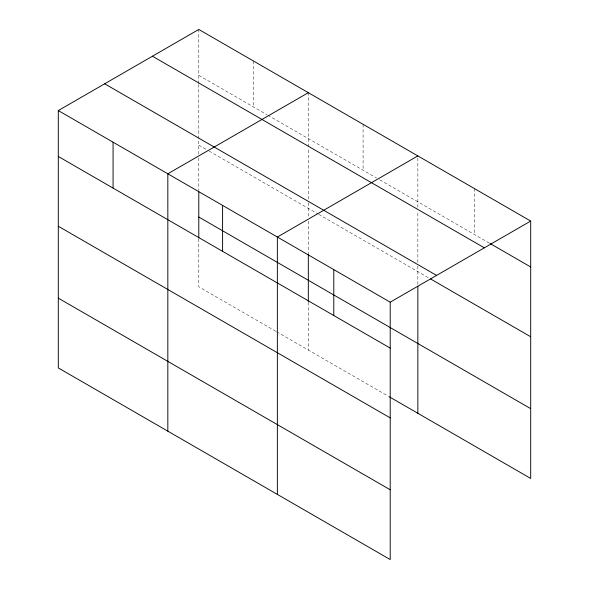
<?xml version="1.0" encoding="UTF-8"?>
<svg xmlns="http://www.w3.org/2000/svg" width="589" height="589" viewBox="0 0 589 589"><rect width="100%" height="100%" fill="white"/><g stroke="black" fill="none" stroke-linecap="round" stroke-linejoin="round"><path stroke-width="0.44" stroke-dasharray="2.94 2.21" d="M198.795 154.244L198.795 139.63M198.795 138.717L198.795 84.544M198.795 83.623L198.795 29.45M308.327 202.866L308.327 217.474M308.327 199.192L308.327 147.773M308.327 146.86L308.327 92.687M417.851 266.103L417.851 284.354M417.851 262.429L417.851 211.009M417.851 207.335L417.851 155.916M198.795 75.363L267.053 114.767M267.848 115.223L376.577 178.003M379.758 179.836L489.371 243.124M198.795 145.144L205.944 149.267M209.117 151.101L317.846 213.873M318.642 214.33L428.976 278.03M275.785 331.261L198.795 286.814L198.795 239.075M276.58 331.725L388.482 396.331M474.27 188.495L474.27 234.407M363.089 124.301L363.089 170.214M308.327 221.118L308.327 252.968M308.327 302.304L308.327 350.05M253.557 61.065L253.557 106.977M198.795 157.881L198.795 190.645"/><path stroke-width="0.88" d="M389.277 396.787L530.696 478.437L530.696 221.066L198.795 29.45L58.304 110.563L58.304 367.934L390.205 559.55L390.205 302.186L58.304 110.563M308.327 92.687L167.828 173.799L167.828 431.163M417.851 155.916L277.36 237.036L277.36 494.399M390.205 302.186L530.696 221.066M490.166 243.581L530.696 266.979M152.433 56.22L484.335 247.836M104.665 83.793L436.567 275.416M430.566 278.95L530.696 336.761M198.795 217.039L530.696 408.656M58.304 156.475L390.205 348.092M58.304 226.257L390.205 417.873M58.304 298.152L390.205 489.768M417.851 286.173L417.851 413.287M333.779 269.607L333.779 315.52M308.327 253.881L308.327 301.391M222.59 205.414L222.59 251.326M198.795 191.558L198.795 238.155M113.066 142.177L113.066 188.09"/></g></svg>
